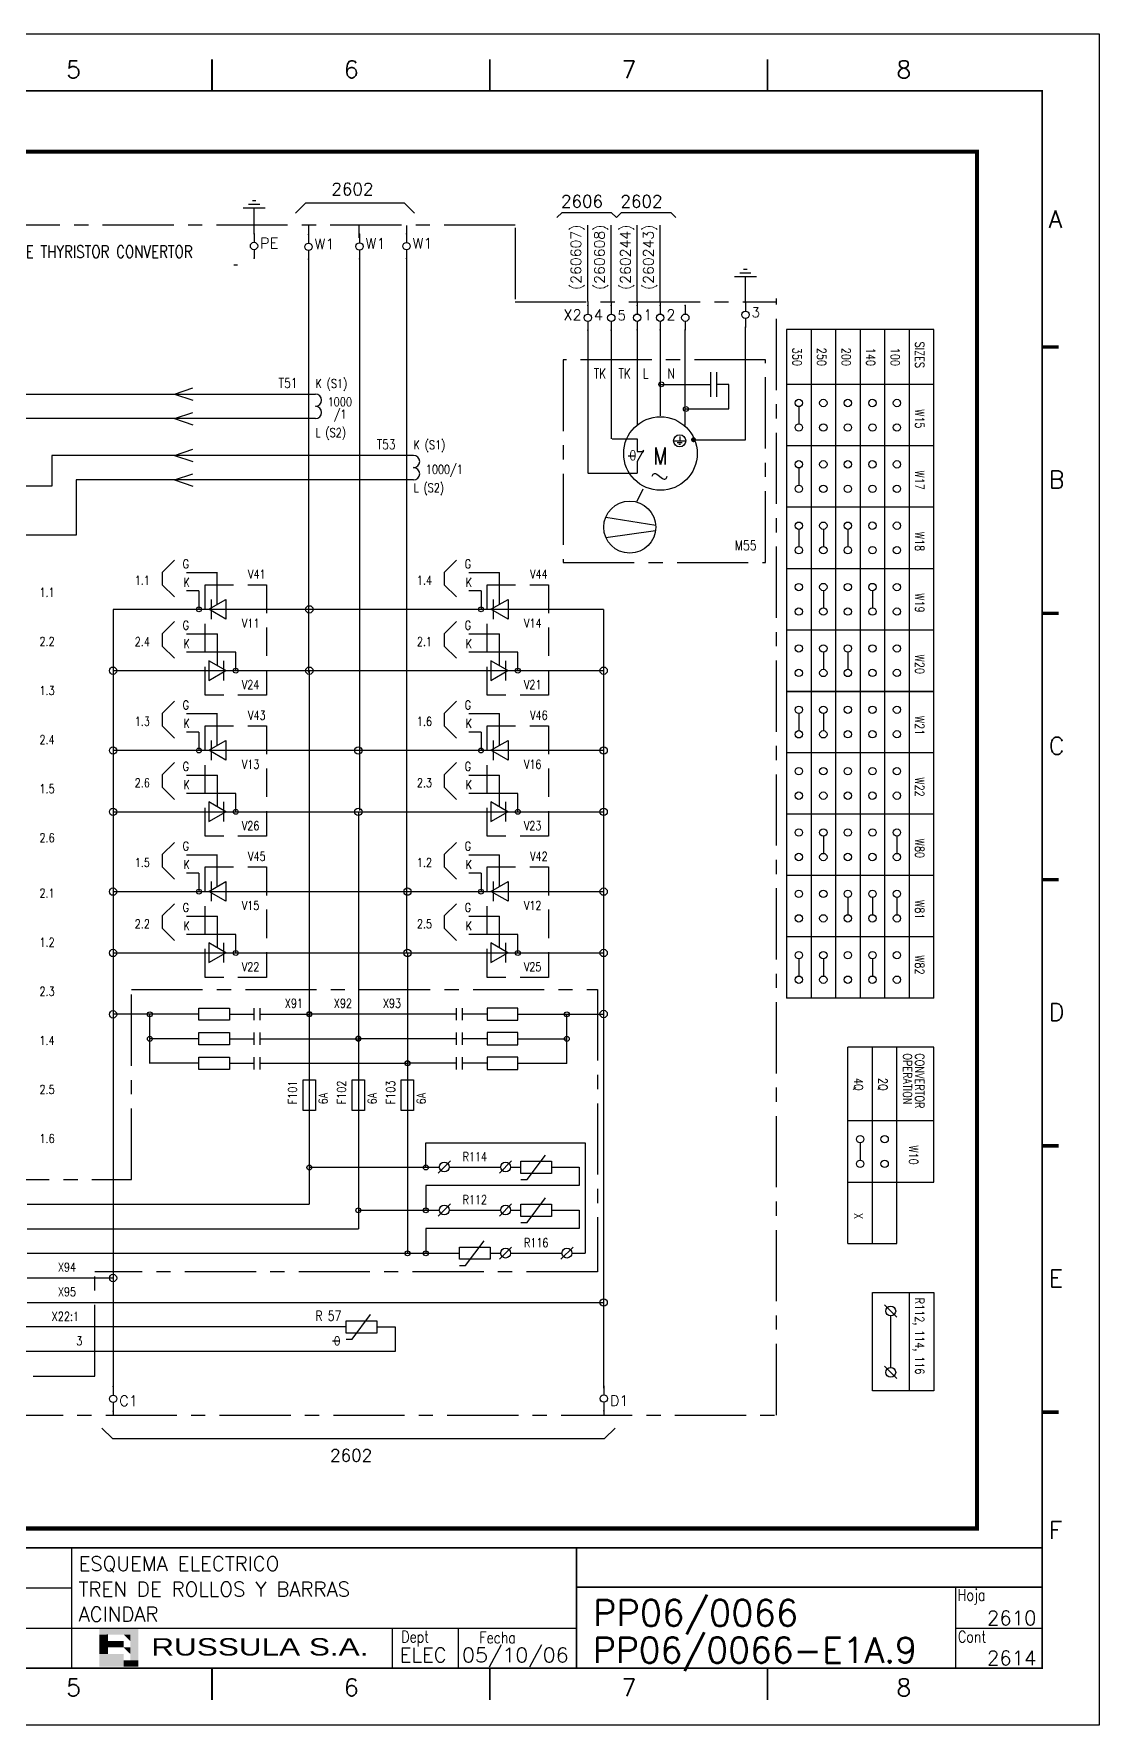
# Model space of a CAD drawing. Extents: x -25 to 1044, y -25744 to 292.
# Drawn here: x 272.3 to 459.5, y -1573.1 to -1276.1 of the extents above; entities that cross this region are included whole.
import ezdxf
from ezdxf.enums import TextEntityAlignment as Align

# ---------------------------------------------------------------- set-up
doc = ezdxf.new("R2010")
doc.units = 0
doc.header["$LTSCALE"] = 10
doc.header["$MEASUREMENT"] = 0
for name, pattern in [('CENTER', [2, 1.25, -0.25, 0.25, -0.25]), ('DASHDOT', [1, 0.5, -0.25, 0, -0.25]), ('DASHED', [0.75, 0.5, -0.25])]:
    doc.linetypes.add(name, pattern=pattern)
doc.layers.get('0').update_dxf_attribs({"linetype": 'CONTINUOUS'})
for name, color, linetype in [('1', 7, 'CONTINUOUS'), ('10', 5, 'CONTINUOUS'), ('2', 7, 'CONTINUOUS'), ('25', 3, 'CONTINUOUS'), ('25K', 4, 'DASHED'), ('25PK', 4, 'CENTER'), ('35', 2, 'CONTINUOUS'), ('50', 1, 'CONTINUOUS'), ('8', 1, 'CONTINUOUS'), ('9', 6, 'CONTINUOUS'), ('DIBUJO', 7, 'CONTINUOUS'), ('NODE', 7, 'CONTINUOUS')]:
    doc.layers.add(name, color=color, linetype=linetype)
doc.styles.add('ABBSTYLE', font='ROMANS.SHX', dxfattribs={"width": 0.8})
doc.styles.add('HELVETICA', font='HELV.SHX')
doc.styles.add('LABEL', font='SIMPLEX', dxfattribs={"width": 0.8, "height": 4})
doc.styles.add('ROMANS', font='romans')
doc.styles.get("Standard").update_dxf_attribs({"font": 'simplex'})

# ---------------------------------------------------------------- blocks, each defined once
blk = doc.blocks.new('NOD', base_point=(237.5, 170))
at = {"layer": 'NODE'}
blk.add_point((237.5, 170), dxfattribs=at)
blk = doc.blocks.new('$$PLD12C')
for p, q in [((0, 2.5), (0, 0.75)), ((0, -0.75), (0, -2.5))]:
    blk.add_line(p, q)
at = {"layer": '2'}
blk.add_circle((0, 0), 0.75, dxfattribs=at)
for p in [(0, 2.5), (0, -2.5)]:
    blk.add_blockref('NOD', p, dxfattribs=at)
at = {"layer": '8'}
blk.add_attdef('*A', (1.25, -1.5), '', height=2.15, dxfattribs=at)
at = {"layer": '9'}
blk.add_attdef('ID', text='', height=2.15, dxfattribs=at).set_placement((-1.25, -1.5), align=Align.RIGHT)
blk = doc.blocks.new('JOM')
at = {"layer": '35'}
blk.add_line((0, 1.75), (0, -1.75), dxfattribs=at)
for centre in [(0, 2.5), (0, -2.5)]:
    blk.add_circle(centre, 0.75, dxfattribs=at)
blk = doc.blocks.new('$$PLU21C')
for p, q in [((0, 2.5), (0, 0.75)), ((0, -0.75), (0, -2.5))]:
    blk.add_line(p, q)
at = {"layer": '2'}
blk.add_circle((0, 0), 0.75, dxfattribs=at)
for p in [(0, 2.5), (0, -2.5)]:
    blk.add_blockref('NOD', p, dxfattribs=at)
at = {"layer": '8'}
blk.add_attdef('*A', (1.25, -0.5), '', height=2.15, dxfattribs=at)
at = {"layer": '9'}
blk.add_attdef('ID', text='', height=2.15, dxfattribs=at).set_placement((-1.25, -0.5), align=Align.RIGHT)
blk = doc.blocks.new('newcajec')
at = {"layer": '1'}
for p, q in [((179.4, 20.85), (0.13, 20.85)), ((7, 20.85), (7, 0)), ((71, 20.85), (71, 0)), ((84, 20.85), (84, 0.09)), ((99, 20.85), (99, 0)), ((215.2, 20.8), (215.2, 0)), ((184.64, 20.18), (184.81, 20.01)), ((184.81, 20.01), (185.18, 20.25)), ((10.6, 16.64), (0, 16.64)), ((10.6, 16.64), (99, 16.64)), ((10.6, 12.48), (0, 12.48)), ((10.6, 12.48), (99, 12.48)), ((179.4, 13.87), (215.2, 13.87)), ((368, 14.06), (368, 0)), ((10.6, 8.32), (0, 8.32)), ((10.6, 8.32), (99, 8.32)), ((179.4, 6.93), (267.63, 6.93)), ((267.63, 6.93), (302.5, 6.93)), ((270.63, 6.91), (270.63, 0)), ((282.07, 6.93), (282.07, 0)), ((368, 6.93), (383, 6.93)), ((10.6, 4.16), (0, 4.16)), ((10.6, 4.16), (99, 4.16))]:
    blk.add_line(p, q, dxfattribs=at)
for points in [[(47.5, 272.5, 0.3, 0.3, 0), (47.5, 277.91, 0.3, 0.3, 0)], [(95.5, 272.5, 0.3, 0.3, 0), (95.5, 277.91, 0.3, 0.3, 0)], [(143.5, 272.5, 0.3, 0.3, 0), (143.5, 277.91, 0.3, 0.3, 0)], [(191.5, 272.5, 0.3, 0.3, 0), (191.5, 277.91, 0.3, 0.3, 0)], [(239.5, 272.5, 0.3, 0.3, 0), (239.5, 277.91, 0.3, 0.3, 0)], [(287.5, 272.5, 0.3, 0.3, 0), (287.5, 277.91, 0.3, 0.3, 0)], [(335.5, 272.5, 0.3, 0.3, 0), (335.5, 277.91, 0.3, 0.3, 0)], [(-2.99, 228.23, 0.6, 0.6, 0), (-0.18, 228.23, 0.6, 0.6, 0)], [(383.01, 228.23, 0.6, 0.6, 0), (385.82, 228.23, 0.6, 0.6, 0)], [(-2.99, 182.23, 0.6, 0.6, 0), (-0.18, 182.23, 0.6, 0.6, 0)], [(383.01, 182.23, 0.6, 0.6, 0), (385.82, 182.23, 0.6, 0.6, 0)], [(-2.99, 136.23, 0.6, 0.6, 0), (-0.18, 136.23, 0.6, 0.6, 0)], [(383.01, 136.23, 0.6, 0.6, 0), (385.82, 136.23, 0.6, 0.6, 0)], [(-2.99, 90.23, 0.6, 0.6, 0), (-0.18, 90.23, 0.6, 0.6, 0)], [(383.01, 90.23, 0.6, 0.6, 0), (385.82, 90.23, 0.6, 0.6, 0)], [(-2.99, 44.23, 0.6, 0.6, 0), (-0.18, 44.23, 0.6, 0.6, 0)], [(383.01, 44.23, 0.6, 0.6, 0), (385.82, 44.23, 0.6, 0.6, 0)], [(383, 20.8, 0.3, 0.3, 0), (179.4, 20.8, 0.3, 0.3, 0), (179.4, 0, 0.3, 0.3, 0)], [(302.5, 20.8, 0.3, 0.3, 0), (302.5, 0, 0.3, 0.3, 0)], [(302.5, 14, 0.3, 0.3, 0), (383, 14, 0.3, 0.3, 0)], [(47.5, -5.5, 0.3, 0.3, 0), (47.5, -0.09, 0.3, 0.3, 0)], [(95.5, -5.5, 0.3, 0.3, 0), (95.5, -0.09, 0.3, 0.3, 0)], [(143.5, -5.5, 0.3, 0.3, 0), (143.5, -0.09, 0.3, 0.3, 0)], [(191.5, -5.5, 0.3, 0.3, 0), (191.5, -0.09, 0.3, 0.3, 0)], [(239.5, -5.5, 0.3, 0.3, 0), (239.5, -0.09, 0.3, 0.3, 0)], [(287.5, -5.5, 0.3, 0.3, 0), (287.5, -0.09, 0.3, 0.3, 0)], [(335.5, -5.5, 0.3, 0.3, 0), (335.5, -0.09, 0.3, 0.3, 0)]]:
    blk.add_lwpolyline(points, format="xyseb", dxfattribs=at)
at = {"layer": '1', "const_width": 0.3}
blk.add_lwpolyline([(0, 0), (0, 272.5), (383, 272.5), (383, 0)], close=True, dxfattribs=at)
at = {"layer": '2', "color": 14}
for p, q in [((221.42, 4.69), (221.42, 5.81)), ((221.42, 2.47), (221.42, 3.58))]:
    blk.add_line(p, q, dxfattribs=at)
for points in [[(220.05, 5.81), (220.05, 6.92), (226.74, 5.81), (226.74, 6.92)], [(221.42, 2.47), (220.05, 2.47), (221.42, 5.81), (220.05, 5.81)], [(221.42, 4.69), (224.25, 4.69), (221.42, 3.58), (224.25, 3.58)], [(224.25, 5.81), (225.37, 5.81), (225.37, 4.69)], [(224.25, 3.58), (225.37, 3.58), (225.37, 2.47)], [(225.37, 5.81), (226.74, 5.81), (225.37, 1.35), (226.74, 1.35)], [(224.25, 0.24), (224.25, 2.47), (220.05, 0.24), (220.05, 2.47)], [(226.74, 1.35), (226.74, 0.24), (224.25, 1.35), (224.25, 0.24)]]:
    blk.add_solid(points, dxfattribs=at)
at = {"layer": '1', "style": 'ROMANS'}
for s, p in [('1', (22.29, 274.68)), ('2', (70.29, 274.68)), ('3', (118.29, 274.68)), ('4', (166.29, 274.68)), ('5', (214.29, 274.68)), ('6', (262.29, 274.68)), ('7', (310.29, 274.68)), ('8', (357.79, 274.68)), ('A', (-4.37, 248.84)), ('A', (384.13, 248.84)), ('B', (-4.37, 203.84)), ('B', (384.13, 203.84)), ('C', (-4.37, 157.84)), ('C', (384.13, 157.84)), ('D', (-4.37, 111.84)), ('D', (384.13, 111.84)), ('E', (-4.37, 65.84)), ('E', (384.13, 65.84)), ('F', (-4.37, 22.34)), ('F', (384.13, 22.34)), ('1', (22.29, -4.82)), ('2', (70.29, -4.82)), ('3', (118.29, -4.82)), ('4', (166.29, -4.82)), ('5', (214.29, -4.82)), ('6', (262.29, -4.82)), ('7', (310.29, -4.82)), ('8', (357.79, -4.82))]:
    blk.add_text(s, height=3, dxfattribs=at).set_placement(p)
at = {"layer": '1', "style": 'LABEL', "width": 0.8}
for s, p in [('Diseno comprobado por', (179.73, 18.27)), ('Dibujo comprobado por', (179.81, 11.47)), ('Hoja', (368.38, 11.66)), ('Dibujado por', (179.83, 4.64)), ('Fecha', (285.71, 4.3)), ('Cont', (368.43, 4.46)), ('No', (2.23, 1.05)), ('Revision', (8, 1.05))]:
    blk.add_text(s, height=2, dxfattribs=at).set_placement(p)
for s, p in [('Dept', (274.61, 4.44)), ('Elaborado', (77.5, 1.05)), ('Fecha', (91.5, 1.05))]:
    blk.add_text(s, height=2, dxfattribs=at).set_placement(p, align=Align.CENTER)
at = {"layer": '10', "style": 'ROMANS'}
for tag, p in [('REV41', (3.5, 18.74)), ('REV43', (77.7, 18.74)), ('REV31', (3.5, 14.58)), ('REV33', (77.7, 14.58)), ('REV21', (3.5, 10.42)), ('REV23', (77.7, 10.42)), ('REV11', (3.5, 6.27)), ('REV13', (77.7, 6.27))]:
    blk.add_attdef(tag, text='', height=2.5, dxfattribs=at).set_placement(p, align=Align.MIDDLE)
for tag, p, height in [('REV42', (8, 17.49), 2.5), ('SHEETNAME1', (100.5, 15.83), 2.5), ('DOCUMENTTYPE', (216.43, 16.8), 2.5), ('NOTA', (305.32, 15.8), 3), ('REV32', (8, 13.33), 2.5), ('DESIGNCHECK', (180.74, 14.83), 2.5), ('OBJECT', (216.43, 12.4), 2.5), ('SHEETNAME2', (100.5, 11.67), 2.5), ('ORDER', (305.32, 7.3), 4.5), ('REV22', (8, 9.17), 2.5), ('SHEETNAME3', (100.5, 7.51), 2.5), ('DRAWINGCHECK', (180.53, 7.71), 2.5), ('CUSTOMER', (216.43, 8.08), 2.5), ('REV12', (8, 5.01), 2.5), ('SHEETNAME4', (100.5, 3.35), 2.5), ('USER', (180.63, 0.71), 2.5), ('DEPARTMENT', (271.93, 1.05), 2.5), ('DOCUMENT_ID', (305.32, 0.93), 4.4)]:
    blk.add_attdef(tag, p, '', height=height, dxfattribs=at)
for tag, width, p, p2 in [('REV44', 1.221199, (84.53, 17.49), (98.48, 17.49)), ('REV34', 1.221199, (84.53, 13.33), (98.48, 13.33)), ('REV24', 1.221199, (84.53, 9.17), (98.48, 9.17)), ('REV14', 1.221199, (84.53, 5.01), (98.48, 5.01)), ('CREATED2', 7.039915, (282.71, 1.05), (301.14, 1.05))]:
    blk.add_attdef(tag, text='', height=2.5, dxfattribs=dict(at, width=width)).set_placement(p, p2, align=Align.FIT)
for tag, p in [('SHEET', (382, 7.43)), ('NEXTSHEET', (382, 0.5))]:
    blk.add_attdef(tag, text='', height=2.5, dxfattribs=at).set_placement(p, align=Align.RIGHT)
at = {"layer": 'DIBUJO', "color": 14, "style": 'HELVETICA', "width": 1.3}
blk.add_text('RUSSULA S.A.', height=3, dxfattribs=at).set_placement((229, 2.19))

msp = doc.modelspace()

# ---------------------------------------------------------------- linework, layer by layer
for p, q in [((320.12, -1305.74), (318.29, -1307.57)), ((320.12, -1305.74), (337.36, -1305.74)), ((337.36, -1305.74), (339.19, -1307.57)), ((365.14, -1307.4), (364.23, -1308.32)), ((365.14, -1307.4), (373.76, -1307.4)), ((373.76, -1307.4), (374.67, -1308.32)), ((375.59, -1307.4), (374.67, -1308.32)), ((375.59, -1307.4), (384.21, -1307.4)), ((384.21, -1307.4), (385.12, -1308.32)), ((286.12, -1522.71), (284.29, -1520.88)), ((286.12, -1522.71), (372.6, -1522.71)), ((372.6, -1522.71), (374.43, -1520.88))]:
    msp.add_line(p, q)
at = {"layer": '2', "color": 4, "linetype": 'CENTER'}
for p, q in [((356.91, -1309.67), (80.35, -1309.67)), ((356.88, -1310.12), (356.88, -1323.13)), ((356.88, -1323.13), (402.73, -1323.13))]:
    msp.add_line(p, q, dxfattribs=at)
at = {"layer": '2', "color": 7}
for p, q in [((320.56, -1309.67), (320.56, -1312.3)), ((329.49, -1311.9), (329.49, -1309.66)), ((337.81, -1309.71), (337.81, -1311.87)), ((369.63, -1316.83), (369.63, -1309.64)), ((373.77, -1316.83), (373.77, -1309.64)), ((378.34, -1316.83), (378.34, -1309.64)), ((382.37, -1316.83), (382.37, -1309.64)), ((320.56, -1314.12), (320.56, -1315.91)), ((369.63, -1323.07), (369.63, -1316.83)), ((373.77, -1323.07), (373.77, -1316.83)), ((378.34, -1323.07), (378.34, -1316.83)), ((382.37, -1323.07), (382.37, -1316.83)), ((369.63, -1323.07), (369.63, -1324.67)), ((373.77, -1323.07), (373.77, -1324.67)), ((378.34, -1323.07), (378.34, -1324.67)), ((382.37, -1323.07), (382.37, -1324.67)), ((286.25, -1517.24), (286.25, -1518.57)), ((372.44, -1517.38), (372.44, -1518.58))]:
    msp.add_line(p, q, dxfattribs=at)
at = {"layer": '2', "color": 6}
for p, q in [((329.52, -1315.51), (329.52, -1412.43)), ((337.81, -1315.26), (337.81, -1437.31)), ((320.56, -1315.97), (320.56, -1388.21))]:
    msp.add_line(p, q, dxfattribs=at)
at = {"layer": '2', "color": 3}
for p, q in [((397.38, -1347.35), (397.38, -1327.53)), ((388.33, -1347.35), (397.38, -1347.35))]:
    msp.add_line(p, q, dxfattribs=at)
at = {"layer": '2', "color": 2}
for p, q in [((369.63, -1328.05), (369.63, -1353.13)), ((373.77, -1327.79), (373.77, -1347.18))]:
    msp.add_line(p, q, dxfattribs=at)
at = {"layer": '2', "color": 1}
for p, q in [((378.34, -1328.05), (378.34, -1344.77)), ((382.39, -1328.05), (382.39, -1343.13)), ((386.78, -1333.3), (386.78, -1328.06)), ((386.78, -1344.85), (386.78, -1333.3))]:
    msp.add_line(p, q, dxfattribs=at)
at = {"layer": '2', "color": 3, "linetype": 'DASHDOT'}
msp.add_lwpolyline([(63.11, -1296.74, 0.724, 0.724, 0), (438.04, -1296.74, 0.724, 0.724, 0), (438.04, -1538.51, 0.724, 0.724, 0), (63.11, -1538.51, 0.724, 0.724, 0), (63.11, -1296.74, 0.724, 0.724, 0)], format="xyseb", dxfattribs=at)
at = {"layer": '25', "linetype": 'Continuous'}
for p, q in [((384.89, -1347.53), (386.7, -1347.53)), ((385.34, -1347.83), (386.24, -1347.83)), ((385.64, -1348.13), (385.94, -1348.13)), ((385.79, -1346.77), (385.79, -1347.53))]:
    msp.add_line(p, q, dxfattribs=at)
at = {"layer": '25'}
for p, q in [((376.73, -1350.18), (377.99, -1350.18)), ((297.02, -1368.47), (294.86, -1370.63)), ((346.58, -1368.47), (344.42, -1370.63)), ((294.86, -1370.63), (294.86, -1372.78)), ((344.42, -1370.63), (344.42, -1372.78)), ((294.86, -1372.78), (297.02, -1374.94)), ((344.42, -1372.78), (346.58, -1374.94)), ((297.02, -1379.25), (294.86, -1381.4)), ((346.58, -1379.25), (344.42, -1381.4)), ((294.86, -1381.4), (294.86, -1383.56)), ((294.86, -1383.56), (297.02, -1385.71)), ((344.42, -1381.4), (344.42, -1383.56)), ((344.42, -1383.56), (346.58, -1385.71)), ((297.02, -1393.25), (294.86, -1395.41)), ((294.86, -1395.41), (294.86, -1397.56)), ((346.58, -1393.25), (344.42, -1395.41)), ((344.42, -1395.41), (344.42, -1397.56)), ((294.86, -1397.56), (297.02, -1399.72)), ((344.42, -1397.56), (346.58, -1399.72)), ((297.02, -1404.03), (294.86, -1406.18)), ((346.58, -1404.03), (344.42, -1406.18)), ((294.86, -1406.18), (294.86, -1408.34)), ((344.42, -1406.18), (344.42, -1408.34)), ((294.86, -1408.34), (297.02, -1410.49)), ((344.42, -1408.34), (346.58, -1410.49)), ((297.02, -1418.03), (294.86, -1420.19)), ((346.58, -1418.03), (344.42, -1420.19)), ((294.86, -1420.19), (294.86, -1422.34)), ((294.86, -1422.34), (297.02, -1424.5)), ((344.42, -1420.19), (344.42, -1422.34)), ((344.42, -1422.34), (346.58, -1424.5)), ((297.02, -1428.81), (294.86, -1430.96)), ((294.86, -1430.96), (294.86, -1433.12)), ((346.58, -1428.81), (344.42, -1430.96)), ((344.42, -1430.96), (344.42, -1433.12)), ((294.86, -1433.12), (297.02, -1435.27)), ((344.42, -1433.12), (346.58, -1435.27)), ((324.82, -1505.56), (326.1, -1505.56))]:
    msp.add_line(p, q, dxfattribs=at)
at = {"layer": '25', "linetype": 'Continuous'}
msp.add_lwpolyline([(388.01, -1347.33, 0.431, 0.431, 1), (388.45, -1347.33, 0.431, 0.431, 1)], format="xyseb", close=True, dxfattribs=at)
msp.add_lwpolyline([(380.98, -1353.75, -0.619604), (381.76, -1353.37), (382.79, -1354.14, 0.618034), (383.57, -1353.75, -1)], format="xyb", dxfattribs=at)
msp.add_circle((385.79, -1347.53), 1.06, dxfattribs=at)
at = {"layer": '25K'}
for p, q in [((378.3, -1358.1), (379.38, -1355.94)), ((302.4, -1392.18), (302.4, -1372.78)), ((302.4, -1372.78), (313.18, -1372.78)), ((313.18, -1372.78), (313.18, -1392.18)), ((351.96, -1392.18), (351.96, -1372.78)), ((351.96, -1372.78), (362.74, -1372.78)), ((362.74, -1372.78), (362.74, -1392.18)), ((313.18, -1392.18), (302.4, -1392.18)), ((362.74, -1392.18), (351.96, -1392.18)), ((302.4, -1416.96), (302.4, -1397.56)), ((302.4, -1397.56), (313.18, -1397.56)), ((313.18, -1397.56), (313.18, -1416.96)), ((351.96, -1397.56), (362.74, -1397.56)), ((351.96, -1416.96), (351.96, -1397.56)), ((362.74, -1397.56), (362.74, -1416.96)), ((313.18, -1416.96), (302.4, -1416.96)), ((362.74, -1416.96), (351.96, -1416.96)), ((302.4, -1441.74), (302.4, -1422.34)), ((302.4, -1422.34), (313.18, -1422.34)), ((313.18, -1422.34), (313.18, -1441.74)), ((351.96, -1441.74), (351.96, -1422.34)), ((351.96, -1422.34), (362.74, -1422.34)), ((362.74, -1422.34), (362.74, -1441.74)), ((313.18, -1441.74), (302.4, -1441.74)), ((362.74, -1441.74), (351.96, -1441.74))]:
    msp.add_line(p, q, dxfattribs=at)
at = {"layer": '25PK'}
for p, q in [((402.78, -1518.6), (402.78, -1322.51)), ((402.78, -1518.6), (402.78, -1322.51)), ((289.48, -1443.86), (371.36, -1443.86)), ((289.48, -1477.26), (289.48, -1443.86)), ((371.36, -1443.86), (371.36, -1493.42)), ((262.54, -1477.26), (289.48, -1477.26)), ((371.36, -1493.42), (283.01, -1493.42)), ((283.01, -1511.74), (283.01, -1493.42)), ((132.18, -1511.74), (283.01, -1511.74)), ((84.95, -1518.6), (402.78, -1518.6)), ((84.95, -1518.6), (402.78, -1518.6))]:
    msp.add_line(p, q, dxfattribs=at)
msp.add_lwpolyline([(365.32, -1333.3), (365.32, -1368.86), (400.88, -1368.86), (400.88, -1333.3)], close=True, dxfattribs=at)
at = {"layer": '35', "linetype": 'Continuous'}
for p, q in [((312.97, -1306.67), (309.09, -1306.67)), ((312, -1306.02), (310.06, -1306.02)), ((311.35, -1305.37), (310.71, -1305.37)), ((311.03, -1311.18), (311.03, -1306.67)), ((308.11, -1316.7), (307.46, -1316.7)), ((398.31, -1318.06), (396.37, -1318.06)), ((397.66, -1317.41), (397.02, -1317.41)), ((399.28, -1318.7), (395.4, -1318.7)), ((397.34, -1323.22), (397.34, -1318.7))]:
    msp.add_line(p, q, dxfattribs=at)
at = {"layer": '35'}
for p, q in [((404.57, -1327.95), (404.57, -1445.38)), ((430.42, -1327.95), (404.57, -1327.95)), ((408.88, -1327.95), (408.88, -1445.38)), ((413.18, -1327.95), (413.18, -1445.38)), ((417.49, -1327.95), (417.49, -1445.38)), ((417.49, -1327.95), (417.49, -1391.51)), ((421.8, -1327.95), (421.8, -1445.38)), ((421.8, -1327.95), (421.8, -1391.51)), ((426.11, -1327.95), (426.11, -1445.38)), ((430.42, -1445.38), (430.42, -1327.95)), ((391.18, -1335.46), (391.18, -1339.77)), ((392.26, -1335.46), (392.26, -1339.77)), ((243.15, -1339.3), (321.8, -1339.3)), ((297.02, -1339.3), (300.25, -1338.23)), ((297.02, -1339.3), (300.25, -1340.38)), ((382.56, -1337.61), (391.18, -1337.61)), ((394.41, -1337.61), (392.26, -1337.61)), ((394.41, -1341.92), (394.41, -1337.61)), ((430.42, -1337.64), (404.57, -1337.64)), ((386.87, -1341.92), (394.41, -1341.92)), ((321.8, -1343.61), (269.01, -1343.61)), ((297.02, -1343.61), (300.25, -1342.54)), ((297.02, -1343.61), (300.25, -1344.69)), ((373.94, -1347.17), (378.34, -1347.17)), ((378.34, -1347.17), (378.34, -1349.42)), ((339.03, -1350.08), (275.47, -1350.08)), ((275.47, -1350.08), (275.47, -1355.47)), ((297.02, -1350.08), (300.25, -1349)), ((297.02, -1350.08), (300.25, -1351.16)), ((379.45, -1349.18), (378.34, -1351.15)), ((378.34, -1349.42), (379.48, -1349.42)), ((378.34, -1351.15), (378.34, -1353.2)), ((430.42, -1348.42), (404.57, -1348.42)), ((297.02, -1354.39), (300.25, -1353.31)), ((369.63, -1353.2), (378.34, -1353.2)), ((275.47, -1355.47), (261.46, -1355.47)), ((339.03, -1354.39), (279.78, -1354.39)), ((279.78, -1354.39), (279.78, -1364.08)), ((297.02, -1354.39), (300.25, -1355.47)), ((430.42, -1359.19), (404.57, -1359.19)), ((279.78, -1364.08), (261.46, -1364.08)), ((299.17, -1370.65), (304.57, -1370.65)), ((304.56, -1376.24), (304.56, -1370.65)), ((348.73, -1370.65), (354.13, -1370.65)), ((354.12, -1376.24), (354.12, -1370.65)), ((430.42, -1369.97), (404.57, -1369.97)), ((301.33, -1373.89), (299.17, -1373.89)), ((301.33, -1373.89), (301.33, -1377.12)), ((350.89, -1373.89), (348.73, -1373.89)), ((350.89, -1373.89), (350.89, -1377.12)), ((303.08, -1377.09), (306.07, -1375.37)), ((306.07, -1378.82), (303.08, -1377.09)), ((303.48, -1375.37), (303.48, -1378.82)), ((306.07, -1375.37), (306.07, -1378.82)), ((352.64, -1377.09), (355.63, -1375.37)), ((355.63, -1378.82), (352.64, -1377.09)), ((353.04, -1375.37), (353.04, -1378.82)), ((355.63, -1375.37), (355.63, -1378.82)), ((430.42, -1380.74), (404.57, -1380.74)), ((299.17, -1381.43), (304.57, -1381.43)), ((304.57, -1386.91), (304.57, -1381.43)), ((348.73, -1381.43), (354.13, -1381.43)), ((354.13, -1386.91), (354.13, -1381.43)), ((307.79, -1384.66), (299.17, -1384.66)), ((303.05, -1386.14), (303.05, -1389.59)), ((306.04, -1387.87), (303.05, -1386.14)), ((305.64, -1386.14), (305.64, -1389.59)), ((307.79, -1387.87), (307.79, -1384.66)), ((357.35, -1384.66), (348.73, -1384.66)), ((352.61, -1386.14), (352.61, -1389.59)), ((355.6, -1387.87), (352.61, -1386.14)), ((355.2, -1386.14), (355.2, -1389.59)), ((357.35, -1387.87), (357.35, -1384.66)), ((303.05, -1389.59), (306.04, -1387.87)), ((320.72, -1387.87), (320.72, -1481.57)), ((352.61, -1389.59), (355.6, -1387.87)), ((430.42, -1391.51), (404.57, -1391.51)), ((404.57, -1391.51), (430.42, -1391.51)), ((299.17, -1395.43), (304.57, -1395.43)), ((304.56, -1401.02), (304.56, -1395.43)), ((348.73, -1395.43), (354.13, -1395.43)), ((354.12, -1401.02), (354.12, -1395.43)), ((301.33, -1398.67), (299.17, -1398.67)), ((301.33, -1398.67), (301.33, -1401.9)), ((350.89, -1398.67), (348.73, -1398.67)), ((350.89, -1398.67), (350.89, -1401.9)), ((303.08, -1401.87), (306.07, -1400.15)), ((303.48, -1400.15), (303.48, -1403.6)), ((306.07, -1400.15), (306.07, -1403.6)), ((352.64, -1401.87), (355.63, -1400.15)), ((353.04, -1400.15), (353.04, -1403.6)), ((355.63, -1400.15), (355.63, -1403.6)), ((306.07, -1403.6), (303.08, -1401.87)), ((355.63, -1403.6), (352.64, -1401.87)), ((430.42, -1402.29), (404.57, -1402.29)), ((299.17, -1406.21), (304.57, -1406.21)), ((304.57, -1411.68), (304.57, -1406.21)), ((348.73, -1406.21), (354.13, -1406.21)), ((354.13, -1411.68), (354.13, -1406.21)), ((307.79, -1409.44), (299.17, -1409.44)), ((307.79, -1412.65), (307.79, -1409.44)), ((357.35, -1409.44), (348.73, -1409.44)), ((357.35, -1412.65), (357.35, -1409.44)), ((306.04, -1412.65), (303.05, -1410.92)), ((303.05, -1410.92), (303.05, -1414.37)), ((303.05, -1414.37), (306.04, -1412.65)), ((305.64, -1410.92), (305.64, -1414.37)), ((329.34, -1412.65), (329.34, -1485.88)), ((355.6, -1412.65), (352.61, -1410.92)), ((352.61, -1410.92), (352.61, -1414.37)), ((352.61, -1414.37), (355.6, -1412.65)), ((355.2, -1410.92), (355.2, -1414.37)), ((430.42, -1413.06), (404.57, -1413.06)), ((430.42, -1413.06), (404.57, -1413.06)), ((299.17, -1420.21), (304.57, -1420.21)), ((304.56, -1425.8), (304.56, -1420.21)), ((348.73, -1420.21), (354.13, -1420.21)), ((354.12, -1425.8), (354.12, -1420.21)), ((301.33, -1423.45), (299.17, -1423.45)), ((301.33, -1423.45), (301.33, -1426.68)), ((303.08, -1426.65), (306.07, -1424.93)), ((303.48, -1424.93), (303.48, -1428.38)), ((306.07, -1424.93), (306.07, -1428.38)), ((350.89, -1423.45), (348.73, -1423.45)), ((350.89, -1423.45), (350.89, -1426.68)), ((352.64, -1426.65), (355.63, -1424.93)), ((353.04, -1424.93), (353.04, -1428.38)), ((355.63, -1424.93), (355.63, -1428.38)), ((430.42, -1423.83), (404.57, -1423.83)), ((306.07, -1428.38), (303.08, -1426.65)), ((355.63, -1428.38), (352.64, -1426.65)), ((299.17, -1430.99), (304.57, -1430.99)), ((304.57, -1436.46), (304.57, -1430.99)), ((348.73, -1430.99), (354.13, -1430.99)), ((354.13, -1436.46), (354.13, -1430.99)), ((307.79, -1434.22), (299.17, -1434.22)), ((307.79, -1437.43), (307.79, -1434.22)), ((357.35, -1434.22), (348.73, -1434.22)), ((357.35, -1437.43), (357.35, -1434.22)), ((303.05, -1435.7), (303.05, -1439.15)), ((306.04, -1437.43), (303.05, -1435.7)), ((303.05, -1439.15), (306.04, -1437.43)), ((305.64, -1435.7), (305.64, -1439.15)), ((337.96, -1437.43), (337.96, -1490.19)), ((352.61, -1435.7), (352.61, -1439.15)), ((355.6, -1437.43), (352.61, -1435.7)), ((352.61, -1439.15), (355.6, -1437.43)), ((355.2, -1435.7), (355.2, -1439.15)), ((430.42, -1434.61), (404.57, -1434.61)), ((430.42, -1445.38), (404.57, -1445.38)), ((301.33, -1448.2), (286.24, -1448.2)), ((292.71, -1456.84), (292.71, -1448.23)), ((301.33, -1449.28), (301.33, -1447.12)), ((301.33, -1447.12), (306.71, -1447.12)), ((306.71, -1449.28), (301.33, -1449.28)), ((306.71, -1447.12), (306.71, -1449.28)), ((306.71, -1448.2), (311.02, -1448.2)), ((311.02, -1449.28), (311.02, -1447.12)), ((312.1, -1449.28), (312.1, -1447.12)), ((312.1, -1448.2), (320.72, -1448.2)), ((346.58, -1448.2), (320.72, -1448.2)), ((346.58, -1449.28), (346.58, -1447.12)), ((347.65, -1449.28), (347.65, -1447.12)), ((351.96, -1448.2), (347.65, -1448.2)), ((357.35, -1447.12), (351.96, -1447.12)), ((351.96, -1447.12), (351.96, -1449.28)), ((351.96, -1449.28), (357.35, -1449.28)), ((357.35, -1449.28), (357.35, -1447.12)), ((357.35, -1448.2), (372.43, -1448.2)), ((365.97, -1456.84), (365.97, -1448.23)), ((301.33, -1451.43), (306.71, -1451.43)), ((301.33, -1453.59), (301.33, -1451.43)), ((306.71, -1451.43), (306.71, -1453.59)), ((311.02, -1453.59), (311.02, -1451.43)), ((312.1, -1453.59), (312.1, -1451.43)), ((346.58, -1453.59), (346.58, -1451.43)), ((347.65, -1453.59), (347.65, -1451.43)), ((357.35, -1451.43), (351.96, -1451.43)), ((351.96, -1451.43), (351.96, -1453.59)), ((357.35, -1453.59), (357.35, -1451.43)), ((301.33, -1452.51), (292.71, -1452.51)), ((306.71, -1453.59), (301.33, -1453.59)), ((306.71, -1452.51), (311.02, -1452.51)), ((312.1, -1452.51), (329.34, -1452.51)), ((346.58, -1452.51), (329.34, -1452.51)), ((351.96, -1452.51), (347.65, -1452.51)), ((351.96, -1453.59), (357.35, -1453.59)), ((357.35, -1452.51), (365.97, -1452.51)), ((415.34, -1488.48), (415.34, -1454)), ((430.42, -1454), (415.34, -1454)), ((419.65, -1488.48), (419.65, -1454)), ((423.96, -1488.48), (423.96, -1454)), ((430.42, -1477.7), (430.42, -1454)), ((301.33, -1456.82), (292.71, -1456.82)), ((301.33, -1455.74), (306.71, -1455.74)), ((301.33, -1457.9), (301.33, -1455.74)), ((306.71, -1457.9), (301.33, -1457.9)), ((306.71, -1455.74), (306.71, -1457.9)), ((306.71, -1456.82), (311.02, -1456.82)), ((311.02, -1457.9), (311.02, -1455.74)), ((312.1, -1457.9), (312.1, -1455.74)), ((312.1, -1456.82), (337.96, -1456.82)), ((346.58, -1456.82), (337.96, -1456.82)), ((346.58, -1457.9), (346.58, -1455.74)), ((347.65, -1457.9), (347.65, -1455.74)), ((351.96, -1456.82), (347.65, -1456.82)), ((357.35, -1455.74), (351.96, -1455.74)), ((351.96, -1455.74), (351.96, -1457.9)), ((351.96, -1457.9), (357.35, -1457.9)), ((357.35, -1457.9), (357.35, -1455.74)), ((357.35, -1456.82), (365.97, -1456.82)), ((319.64, -1465.11), (319.64, -1459.72)), ((319.64, -1459.72), (321.8, -1459.72)), ((321.8, -1459.72), (321.8, -1465.11)), ((328.26, -1465.11), (328.26, -1459.72)), ((328.26, -1459.72), (330.42, -1459.72)), ((330.42, -1459.72), (330.42, -1465.11)), ((336.88, -1465.11), (336.88, -1459.72)), ((336.88, -1459.72), (339.03, -1459.72)), ((339.03, -1459.72), (339.03, -1465.11)), ((321.8, -1465.11), (319.64, -1465.11)), ((330.42, -1465.11), (328.26, -1465.11)), ((339.03, -1465.11), (336.88, -1465.11)), ((430.42, -1466.93), (415.34, -1466.93)), ((341.19, -1475.08), (341.19, -1470.77)), ((341.19, -1470.77), (369.2, -1470.77)), ((358.97, -1477.24), (362.2, -1472.93)), ((369.2, -1470.77), (369.2, -1490.16)), ((417.49, -1470.81), (417.49, -1473.82)), ((343.55, -1475.11), (320.72, -1475.11)), ((343.34, -1476.13), (345.5, -1473.98)), ((345.28, -1475.05), (354.33, -1475.05)), ((354.12, -1476.13), (356.27, -1473.98)), ((356.27, -1475.08), (357.89, -1475.08)), ((357.89, -1474), (363.28, -1474)), ((357.89, -1476.16), (357.89, -1474)), ((362.2, -1474), (362.2, -1474)), ((362.2, -1474), (363.28, -1474)), ((363.28, -1474), (363.28, -1476.16)), ((363.44, -1475.08), (368.12, -1475.08)), ((368.12, -1475.08), (368.12, -1478.31)), ((368.12, -1478.31), (341.19, -1478.31)), ((341.19, -1478.31), (341.19, -1482.62)), ((363.28, -1476.16), (357.89, -1476.16)), ((357.89, -1477.24), (358.97, -1477.24)), ((415.34, -1477.7), (430.42, -1477.7)), ((271.16, -1481.57), (320.72, -1481.57)), ((343.34, -1483.67), (345.5, -1481.52)), ((354.12, -1483.67), (356.27, -1481.52)), ((357.89, -1483.7), (357.89, -1481.54)), ((357.89, -1481.54), (363.28, -1481.54)), ((358.97, -1484.78), (362.2, -1480.47)), ((362.2, -1481.54), (362.2, -1481.54)), ((362.2, -1481.54), (363.28, -1481.54)), ((363.28, -1481.54), (363.28, -1483.7)), ((329.34, -1482.62), (343.56, -1482.62)), ((345.28, -1482.6), (354.33, -1482.6)), ((356.27, -1482.62), (357.89, -1482.62)), ((363.28, -1483.7), (357.89, -1483.7)), ((357.89, -1484.78), (358.97, -1484.78)), ((363.36, -1482.62), (368.12, -1482.62)), ((368.12, -1482.62), (368.12, -1485.85)), ((271.16, -1485.88), (329.34, -1485.88)), ((368.12, -1485.85), (341.19, -1485.85)), ((341.19, -1485.85), (341.19, -1490.16)), ((271.16, -1490.19), (337.96, -1490.19)), ((337.96, -1490.16), (347.03, -1490.16)), ((347.11, -1489.09), (352.5, -1489.09)), ((347.11, -1491.24), (347.11, -1489.09)), ((348.19, -1492.32), (351.42, -1488.01)), ((351.42, -1489.09), (351.42, -1489.09)), ((351.42, -1489.09), (352.5, -1489.09)), ((352.5, -1489.09), (352.5, -1491.24)), ((352.55, -1490.16), (354.4, -1490.16)), ((354.12, -1491.24), (356.27, -1489.09)), ((356.06, -1490.16), (365.11, -1490.16)), ((364.89, -1491.24), (367.05, -1489.09)), ((366.87, -1490.16), (369.19, -1490.16)), ((415.34, -1488.48), (423.96, -1488.48)), ((352.5, -1491.24), (347.11, -1491.24)), ((347.11, -1492.32), (348.19, -1492.32)), ((271.16, -1494.5), (286.24, -1494.5)), ((271.16, -1498.81), (372.43, -1498.81)), ((423.96, -1501.41), (421.8, -1499.25)), ((327.18, -1502.04), (332.57, -1502.04)), ((327.18, -1504.2), (327.18, -1502.04)), ((328.26, -1505.27), (331.49, -1500.96)), ((331.49, -1500.96), (331.49, -1500.96)), ((332.57, -1502.04), (332.57, -1504.2)), ((422.88, -1510.24), (422.88, -1501.19)), ((327.18, -1503.12), (182.82, -1503.12)), ((332.57, -1504.2), (327.18, -1504.2)), ((327.18, -1505.27), (328.26, -1505.27)), ((332.57, -1503.12), (335.8, -1503.12)), ((335.8, -1503.12), (335.8, -1507.43)), ((335.8, -1507.43), (106.32, -1507.43)), ((423.96, -1512.18), (421.8, -1510.02))]:
    msp.add_line(p, q, dxfattribs=at)
for points in [[(430.42, -1497.1), (430.42, -1514.33), (419.65, -1514.33), (419.65, -1497.1), (430.42, -1497.1)], [(426.11, -1497.1), (426.11, -1514.33)]]:
    msp.add_lwpolyline(points, dxfattribs=at)
for centre, radius in [((382.56, -1337.61), 0.431), ((386.87, -1341.92), 0.431), ((411.03, -1340.88), 0.646), ((415.34, -1340.88), 0.646), ((419.65, -1340.88), 0.646), ((423.96, -1340.88), 0.646), ((411.03, -1345.19), 0.646), ((415.34, -1345.19), 0.646), ((419.65, -1345.19), 0.646), ((423.96, -1345.19), 0.646), ((411.03, -1351.65), 0.646), ((415.34, -1351.65), 0.646), ((419.65, -1351.65), 0.646), ((423.96, -1351.65), 0.646), ((411.03, -1355.96), 0.646), ((415.34, -1355.96), 0.646), ((419.65, -1355.96), 0.646), ((423.96, -1355.96), 0.646), ((419.65, -1362.42), 0.646), ((423.96, -1362.42), 0.646), ((419.65, -1366.73), 0.646), ((423.96, -1366.73), 0.646), ((406.72, -1373.2), 0.646), ((415.34, -1373.2), 0.646), ((423.96, -1373.2), 0.646), ((301.33, -1377.12), 0.431), ((350.89, -1377.12), 0.431), ((406.72, -1377.51), 0.646), ((415.34, -1377.51), 0.646), ((423.96, -1377.51), 0.646), ((406.72, -1383.97), 0.646), ((419.65, -1383.97), 0.646), ((423.96, -1383.97), 0.646), ((307.79, -1387.89), 0.431), ((357.35, -1387.89), 0.431), ((406.72, -1388.28), 0.646), ((419.65, -1388.28), 0.646), ((423.96, -1388.28), 0.646), ((415.34, -1394.74), 0.646), ((419.65, -1394.74), 0.646), ((423.96, -1394.74), 0.646), ((415.34, -1399.05), 0.646), ((419.65, -1399.05), 0.646), ((423.96, -1399.05), 0.646), ((301.33, -1401.9), 0.431), ((350.89, -1401.9), 0.431), ((406.72, -1405.52), 0.646), ((411.03, -1405.52), 0.646), ((415.34, -1405.52), 0.646), ((419.65, -1405.52), 0.646), ((423.96, -1405.52), 0.646), ((406.72, -1409.83), 0.646), ((411.03, -1409.83), 0.646), ((415.34, -1409.83), 0.646), ((419.65, -1409.83), 0.646), ((423.96, -1409.83), 0.646), ((307.79, -1412.67), 0.431), ((357.35, -1412.67), 0.431), ((406.72, -1416.29), 0.646), ((415.34, -1416.29), 0.646), ((419.65, -1416.29), 0.646), ((406.72, -1420.6), 0.646), ((415.34, -1420.6), 0.646), ((419.65, -1420.6), 0.646), ((301.33, -1426.68), 0.431), ((350.89, -1426.68), 0.431), ((406.72, -1427.07), 0.646), ((411.03, -1427.07), 0.646), ((406.72, -1431.38), 0.646), ((411.03, -1431.38), 0.646), ((307.79, -1437.45), 0.431), ((357.35, -1437.45), 0.431), ((415.34, -1437.84), 0.646), ((423.96, -1437.84), 0.646), ((415.34, -1442.15), 0.646), ((423.96, -1442.15), 0.646), ((292.71, -1448.23), 0.431), ((320.72, -1448.17), 0.431), ((320.72, -1448.23), 0.431), ((365.97, -1448.23), 0.431), ((292.71, -1452.54), 0.431), ((329.34, -1452.48), 0.431), ((329.34, -1452.54), 0.431), ((365.97, -1452.54), 0.431), ((337.96, -1456.79), 0.431), ((337.96, -1456.84), 0.431), ((417.49, -1470.16), 0.646), ((421.8, -1470.16), 0.646), ((320.72, -1475.11), 0.431), ((341.19, -1475.11), 0.431), ((344.42, -1475.05), 0.862), ((355.2, -1475.05), 0.862), ((417.49, -1474.47), 0.646), ((421.8, -1474.47), 0.646), ((344.42, -1482.6), 0.862), ((355.2, -1482.6), 0.862), ((329.34, -1482.65), 0.431), ((341.19, -1482.65), 0.431), ((337.96, -1490.19), 0.431), ((341.19, -1490.19), 0.431), ((355.2, -1490.16), 0.862), ((365.97, -1490.16), 0.862), ((422.88, -1500.33), 0.862), ((422.88, -1511.1), 0.862)]:
    msp.add_circle(centre, radius, dxfattribs=at)
for centre in [(321.8, -1340.38), (321.8, -1342.54), (339.03, -1351.16), (339.03, -1353.31)]:
    msp.add_arc(centre, 1.08, 270, 90, dxfattribs=at)
at = {"layer": '50', "linetype": 'Continuous'}
for p, q in [((372.81, -1360.9), (381.58, -1362.36)), ((372.83, -1364.51), (381.56, -1363.27))]:
    msp.add_line(p, q, dxfattribs=at)
at = {"layer": '50', "color": 6}
for p, q in [((286.24, -1377.09), (372.43, -1377.09)), ((286.24, -1377.12), (286.24, -1513.89)), ((372.43, -1377.12), (372.43, -1513.89)), ((286.24, -1387.87), (372.43, -1387.87)), ((286.24, -1401.87), (372.43, -1401.87)), ((286.24, -1412.65), (372.43, -1412.65)), ((286.24, -1426.65), (372.43, -1426.65)), ((286.24, -1437.43), (372.43, -1437.43))]:
    msp.add_line(p, q, dxfattribs=at)
at = {"layer": '50', "linetype": 'Continuous'}
for centre, radius in [((382.41, -1349.75), 6.46), ((377.02, -1362.68), 4.57)]:
    msp.add_circle(centre, radius, dxfattribs=at)
at = {"layer": '50', "color": 6}
for centre in [(320.72, -1377.12), (286.24, -1387.89), (320.72, -1387.89), (372.43, -1387.89), (286.24, -1401.9), (329.34, -1401.9), (372.43, -1401.9), (286.24, -1412.67), (329.34, -1412.67), (372.43, -1412.67), (286.24, -1426.68), (337.96, -1426.68), (372.43, -1426.68), (286.24, -1437.45), (337.96, -1437.45), (372.43, -1437.45)]:
    msp.add_circle(centre, 0.646, dxfattribs=at)
at = {"layer": '50'}
for centre in [(286.24, -1448.23), (372.43, -1448.17), (286.24, -1494.53), (372.43, -1498.84)]:
    msp.add_circle(centre, 0.646, dxfattribs=at)
at = {"layer": 'DIBUJO'}
msp.add_lwpolyline([(39.49, -1276.05), (459.49, -1276.05), (459.49, -1573.05), (39.49, -1573.05), (39.49, -1276.05)], dxfattribs=at)

# ---------------------------------------------------------------- block references
at = {"layer": '2', "color": 7}
ref = msp.add_blockref('newcajec', (60.17, -1563.05), dxfattribs=dict(at, xscale=1.016513761467891, yscale=1.016513761467891, zscale=1.016513761467891))
ref.add_attrib('REV24', '24/05/07', dxfattribs={"layer": '10', "height": 2.541, "style": 'ROMANS', "width": 0.728168}).set_placement((146.09, -1553.73), (160.28, -1553.73), align=Align.FIT)
ref.add_attrib('SHEETNAME3', 'TIRISTORES DE INDUCIDO', (162.33, -1555.42), dxfattribs={"layer": '10', "height": 2.5413, "style": 'ROMANS'})
ref.add_attrib('SHEETNAME2', 'CONVERTIDOR C.C. TIJERA 18', (162.33, -1551.19), dxfattribs={"layer": '10', "height": 2.5413, "style": 'ROMANS'})
ref.add_attrib('SHEETNAME1', '+TA101', (162.33, -1546.97), dxfattribs={"layer": '10', "height": 2.541, "style": 'ROMANS'})
ref.add_attrib('USER', 'J.PAZOS', (243.79, -1562.33), dxfattribs={"layer": '10', "height": 2.541, "style": 'ROMANS'})
ref.add_attrib('DRAWINGCHECK', 'J.L.C.C.', (243.68, -1555.21), dxfattribs={"layer": '10', "height": 2.541, "style": 'ROMANS'})
ref.add_attrib('DESIGNCHECK', 'J.M. CEDEIRA', (243.89, -1547.97), dxfattribs={"layer": '10', "height": 2.5413, "style": 'ROMANS'})
ref.add_attrib('REV22', 'As-built', (68.3, -1553.73), dxfattribs={"layer": '10', "height": 2.541, "style": 'ROMANS'})
ref.add_attrib('REV12', 'Aprobación documentación', (68.3, -1557.95), dxfattribs={"layer": '10', "height": 2.5413, "style": 'ROMANS'})
ref.add_attrib('REV21', '1', dxfattribs={"layer": '10', "height": 2.54, "style": 'ROMANS'}).set_placement((63.73, -1552.45), align=Align.MIDDLE)
ref.add_attrib('REV11', '0', dxfattribs={"layer": '10', "height": 2.54, "style": 'ROMANS'}).set_placement((63.73, -1556.68), align=Align.MIDDLE)
ref.add_attrib('SHEETNAME4', '-', (162.33, -1559.65), dxfattribs={"layer": '10', "height": 2.54, "style": 'ROMANS'})
ref.add_attrib('REV14', '18/10/06', dxfattribs={"layer": '10', "height": 2.541, "style": 'ROMANS', "width": 0.728168}).set_placement((146.09, -1557.95), (160.28, -1557.95), align=Align.FIT)
ref.add_attrib('REV23', 'C.C.R.', dxfattribs={"layer": '10', "height": 2.541, "style": 'ROMANS'}).set_placement((139.15, -1552.45), align=Align.MIDDLE)
ref.add_attrib('REV13', 'PAZOS', dxfattribs={"layer": '10', "height": 2.541, "style": 'ROMANS'}).set_placement((139.15, -1556.68), align=Align.MIDDLE)
ref.add_attrib('DOCUMENT_ID', 'PP06/0066-E1A.9', (370.54, -1562.1), dxfattribs={"layer": '10', "height": 4.4727, "style": 'ROMANS'})
ref.add_attrib('ORDER', 'PP06/0066', (370.54, -1555.63), dxfattribs={"layer": '10', "height": 4.574, "style": 'ROMANS'})
ref.add_attrib('CUSTOMER', 'ACINDAR', (280.18, -1554.83), dxfattribs={"layer": '10', "height": 2.541, "style": 'ROMANS'})
ref.add_attrib('OBJECT', 'TREN DE ROLLOS Y BARRAS', (280.18, -1550.44), dxfattribs={"layer": '10', "height": 2.5413, "style": 'ROMANS'})
ref.add_attrib('DOCUMENTTYPE', 'ESQUEMA ELECTRICO', (280.18, -1545.97), dxfattribs={"layer": '10', "height": 2.5413, "style": 'ROMANS'})
ref.add_attrib('CREATED2', '05/10/06', dxfattribs={"layer": '10', "height": 2.541, "style": 'ROMANS', "width": 0.961976}).set_placement((347.54, -1561.99), (366.29, -1561.99), align=Align.FIT)
ref.add_attrib('DEPARTMENT', 'ELEC', (336.59, -1561.99), dxfattribs={"layer": '10', "height": 2.541, "style": 'ROMANS'})
ref.add_attrib('NEXTSHEET', '2614', dxfattribs={"layer": '10', "height": 2.541, "style": 'ROMANS'}).set_placement((448.48, -1562.54), align=Align.RIGHT)
ref.add_attrib('SHEET', '2610', dxfattribs={"layer": '10', "height": 2.541, "style": 'ROMANS'}).set_placement((448.48, -1555.5), align=Align.RIGHT)
at = {"layer": '2', "color": 7, "xscale": 0.86190009001958, "yscale": 0.86190009001958, "zscale": 0.86190009001958}
for name, p, values in [('$$PLU21C', (311.01, -1313.31), {'*A': 'PE'}), ('$$PLU21C', (320.58, -1313.45), {'*A': 'W1'}), ('$$PLU21C', (329.53, -1313.38), {'*A': 'W1'}), ('$$PLU21C', (337.8, -1313.34), {'*A': 'W1'}), ('$$PLU21C', (369.65, -1325.91), {'ID': 'X2', '*A': '4'}), ('$$PLU21C', (378.33, -1325.9), {'*A': '1'}), ('$$PLU21C', (382.37, -1325.9), {'*A': '2'}), ('$$PLD12C', (286.26, -1515.74), {'*A': 'C1'}), ('$$PLD12C', (372.45, -1515.7), {'*A': 'D1'})]:
    msp.add_blockref(name, p, dxfattribs=at).add_auto_attribs(values)
at = {"layer": '2', "color": 7}
ref = msp.add_blockref('$$PLU21C', (373.78, -1325.92), dxfattribs=dict(at, xscale=0.86190009001958, yscale=0.86190009001958, zscale=0.86190009001958))
ref.add_attrib('*A', '5', (374.86, -1326.35), dxfattribs={"layer": '8', "height": 1.72})
at = {"layer": '2', "color": 7, "xscale": 0.86190009001958, "yscale": 0.86190009001958, "zscale": 0.86190009001958}
msp.add_blockref('$$PLU21C', (386.78, -1325.9), dxfattribs=at)
at = {"layer": '2', "color": 7}
ref = msp.add_blockref('$$PLU21C', (397.34, -1325.38), dxfattribs=dict(at, xscale=0.86190009001958, yscale=0.86190009001958, zscale=0.86190009001958))
ref.add_attrib('*A', '3', (398.42, -1325.81), dxfattribs={"layer": '8', "height": 1.72})
at = {"layer": '25PK', "xscale": 0.86190009001958, "yscale": 0.86190009001958, "zscale": 0.86190009001958}
for p in [(406.72, -1343.03), (406.72, -1353.8), (406.72, -1364.58), (411.03, -1364.58), (415.34, -1364.58), (411.03, -1375.35), (419.65, -1375.35), (411.03, -1386.13), (415.34, -1386.13), (406.72, -1396.9), (411.03, -1396.9), (411.03, -1418.45), (423.96, -1418.45), (415.34, -1429.22), (419.65, -1429.22), (423.96, -1429.22), (406.72, -1439.99), (411.03, -1439.99), (419.65, -1439.99)]:
    msp.add_blockref('JOM', p, dxfattribs=at)

# ---------------------------------------------------------------- texts
at = {"layer": '2', "color": 7, "style": 'ROMANS'}
for s, p in [('2602', (324.6, -1304.41)), ('2606', (364.94, -1306.56)), ('2602', (375.38, -1306.56)), ('2602', (324.37, -1526.76))]:
    msp.add_text(s, height=2.155, dxfattribs=at).set_placement(p)
at = {"layer": '2', "color": 210}
for s, p in [('(260607)', (368.46, -1321.04)), ('(260608)', (372.61, -1321.04)), ('(260244)', (377.17, -1321.04)), ('(260243)', (381.21, -1321.04))]:
    msp.add_text(s, height=1.81, rotation=90, dxfattribs=at).set_placement(p)
at = {"layer": '25', "style": 'ABBSTYLE', "width": 0.8}
for s, height, p in [('ARMATURE THYRISTOR CONVERTOR', 2.1548, (260.56, -1315.4)), ('K (S1) ', 1.551, (321.8, -1338.23)), ('TK', 1.724, (370.71, -1336.56)), ('TK', 1.724, (375.02, -1336.56)), ('L', 1.72, (379.33, -1336.56)), ('N', 1.72, (383.64, -1336.56)), ('T51', 1.724, (315.33, -1338.23)), ('1000', 1.551, (323.95, -1341.46)), ('/1', 1.551, (325.03, -1343.61)), ('L (S2)', 1.551, (321.8, -1346.85)), ('T53', 1.724, (332.57, -1349)), ('K (S1)', 1.551, (339.03, -1349)), ('0', 1.72, (376.96, -1350.93)), ('1000/1', 1.551, (341.19, -1353.31)), ('L (S2)', 1.551, (339.03, -1356.54)), ('M55', 1.724, (395.49, -1366.73)), ('1.1', 1.551, (290.05, -1372.78)), ('V41', 1.551, (309.95, -1371.71)), ('1.4', 1.551, (339.61, -1372.78)), ('V44', 1.551, (359.5, -1371.71)), ('1.1', 1.551, (273.31, -1374.91)), ('V11', 1.551, (308.87, -1380.32)), ('V14', 1.551, (358.43, -1380.32)), ('2.2', 1.551, (273.31, -1383.53)), ('2.4', 1.551, (290.05, -1383.56)), ('2.1', 1.551, (339.61, -1383.56)), ('V24', 1.551, (308.87, -1391.1)), ('V21', 1.551, (358.43, -1391.1)), ('1.3', 1.551, (273.31, -1392.15)), ('V43', 1.551, (309.95, -1396.49)), ('V46', 1.551, (359.5, -1396.49)), ('1.3', 1.551, (290.05, -1397.56)), ('1.6', 1.551, (339.61, -1397.56)), ('2.4', 1.551, (273.31, -1400.77)), ('V13', 1.551, (308.87, -1405.1)), ('V16', 1.551, (358.43, -1405.1)), ('2.6', 1.551, (290.05, -1408.34)), ('2.3', 1.551, (339.61, -1408.34)), ('1.5', 1.551, (273.31, -1409.39)), ('2.6', 1.551, (273.31, -1418.01)), ('V26', 1.551, (308.87, -1415.88)), ('V23', 1.551, (358.43, -1415.88)), ('1.5', 1.551, (290.05, -1422.34)), ('V45', 1.551, (309.95, -1421.26)), ('1.2', 1.551, (339.61, -1422.34)), ('V42', 1.551, (359.5, -1421.26)), ('2.1', 1.551, (273.31, -1427.73)), ('V15', 1.551, (308.87, -1429.88)), ('V12', 1.551, (358.43, -1429.88)), ('2.2', 1.551, (290.05, -1433.12)), ('2.5', 1.551, (339.61, -1433.12)), ('1.2', 1.551, (273.31, -1436.35)), ('V22', 1.551, (308.87, -1440.66)), ('V25', 1.551, (358.43, -1440.66)), ('2.3', 1.551, (273.31, -1444.97)), ('X91', 1.551, (316.41, -1447.07)), ('X92', 1.551, (325.03, -1447.07)), ('X93', 1.551, (333.65, -1447.07)), ('1.4', 1.551, (273.31, -1453.59)), ('2.5', 1.551, (273.31, -1462.21)), ('1.6', 1.551, (273.31, -1470.82)), ('R114', 1.551, (347.65, -1474)), ('R112', 1.551, (347.65, -1481.54)), ('R116', 1.551, (358.43, -1489.11)), ('X94', 1.551, (276.55, -1493.4)), ('X95', 1.551, (276.55, -1497.73)), ('X22:1', 1.551, (275.47, -1502.04)), ('R 57', 1.724, (321.8, -1502.04)), ('3', 1.55, (279.78, -1506.35)), ('O', 1.55, (325.03, -1506.35))]:
    msp.add_text(s, height=height, dxfattribs=at).set_placement(p)
for s, height, rotation, p in [('SIZES', 1.551, 270, (427.19, -1330.1)), ('350 ', 1.551, 270, (405.64, -1331.18)), ('250 ', 1.551, 270, (409.95, -1331.18)), ('200 ', 1.551, 270, (414.26, -1331.18)), ('140 ', 1.551, 270, (418.57, -1331.18)), ('100 ', 1.551, 270, (422.88, -1331.18)), ('W15', 1.551, 270, (427.19, -1341.95)), ('W17', 1.551, 270, (427.19, -1352.73)), ('W18', 1.551, 270, (427.19, -1363.5)), ('W19', 1.551, 270, (427.19, -1374.27)), ('W20', 1.551, 270, (427.19, -1385.05)), ('W21', 1.551, 270, (427.19, -1395.82)), ('W22', 1.551, 270, (427.19, -1406.6)), ('W80', 1.551, 270, (427.19, -1417.37)), ('W81', 1.551, 270, (427.19, -1428.14)), ('W82', 1.551, 270, (427.19, -1437.84)), ('OPERATION', 1.551, 270, (425.04, -1455.08)), ('CONVERTOR', 1.551, 270, (427.19, -1455.08)), ('F101', 1.551, 90, (318.54, -1464.03)), ('F102', 1.551, 90, (327.16, -1464.03)), ('F103', 1.551, 90, (335.78, -1464.03)), ('4Q', 1.551, 270, (416.42, -1459.39)), ('2Q', 1.551, 270, (420.73, -1459.39)), ('6A', 1.551, 90, (323.92, -1464.03)), ('6A', 1.551, 90, (332.54, -1464.03)), ('6A', 1.551, 90, (341.16, -1464.03)), ('W10', 1.551, 270, (426.11, -1471.24)), ('X', 1.55, 270, (416.42, -1483.09)), ('R112, 114, 116', 1.5514, 270, (427.19, -1498))]:
    msp.add_text(s, height=height, rotation=rotation, dxfattribs=at).set_placement(p)
at = {"layer": '25', "linetype": 'Continuous', "style": 'ABBSTYLE', "width": 0.8}
msp.add_text('M', height=3.02, dxfattribs=at).set_placement((382.41, -1350.18), align=Align.MIDDLE)
at = {"layer": '25', "style": 'ABBSTYLE', "width": 0.8}
for s, p in [('G', (299.03, -1369.13)), ('G', (348.59, -1369.13)), ('K', (299.17, -1372.36)), ('K', (348.73, -1372.36)), ('G', (299.03, -1379.91)), ('G', (348.59, -1379.91)), ('K', (299.17, -1383.13)), ('K', (348.73, -1383.13)), ('G', (299.03, -1393.91)), ('G', (348.59, -1393.91)), ('K', (299.17, -1397.14)), ('K', (348.73, -1397.14)), ('G', (299.03, -1404.69)), ('G', (348.59, -1404.69)), ('K', (299.17, -1407.91)), ('K', (348.73, -1407.91)), ('G', (299.03, -1418.69)), ('G', (348.59, -1418.69)), ('K', (299.17, -1421.91)), ('K', (348.73, -1421.91)), ('G', (299.03, -1429.47)), ('G', (348.59, -1429.47)), ('K', (299.17, -1432.69)), ('K', (348.73, -1432.69))]:
    msp.add_text(s, height=1.55, dxfattribs=at).set_placement(p, align=Align.MIDDLE)

doc.saveas('drawing.dxf')
